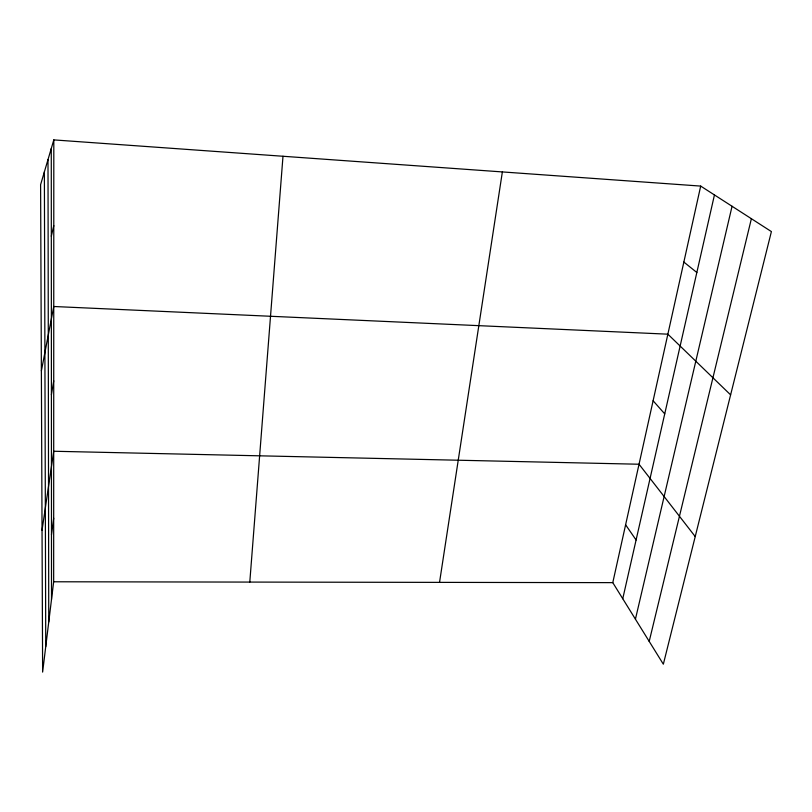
<?xml version="1.0" encoding="UTF-8"?>
<svg xmlns="http://www.w3.org/2000/svg" width="812" height="812" viewBox="0 0 812 812"><rect width="100%" height="100%" fill="white"/><g stroke="black" fill="none" stroke-linecap="round" stroke-linejoin="round"><path stroke-width="1.22" d="M53.815 139.897L40.6 184.669L42.63 672.103L53.663 581.778L53.815 139.897L700.695 186.09L771.4 231.582L663.343 664.206L612.786 582.64L700.695 186.09M249.791 582.082L282.992 156.259M51.471 534.743L53.683 518.157M42.041 530.266L53.714 451.249L639.034 464.231L695.224 536.57M439.536 582.366L502.364 171.921M51.4 394.805L53.734 380.798M41.382 370.881L53.754 306.5L667.87 334.179L730.617 394.876M622.753 598.728L714.448 194.941M51.318 236.262L53.785 225.604M635.431 619.17L732.059 206.268M649.204 641.399L751.384 218.702M53.663 581.778L612.786 582.64M683.856 262.053L696.838 272.507M653.102 400.763L664.734 413.866M625.605 524.785L636.09 539.99M44.376 171.86L45.746 646.656M51.278 148.505L51.511 599.439M47.999 159.599L48.75 621.992"/></g></svg>
